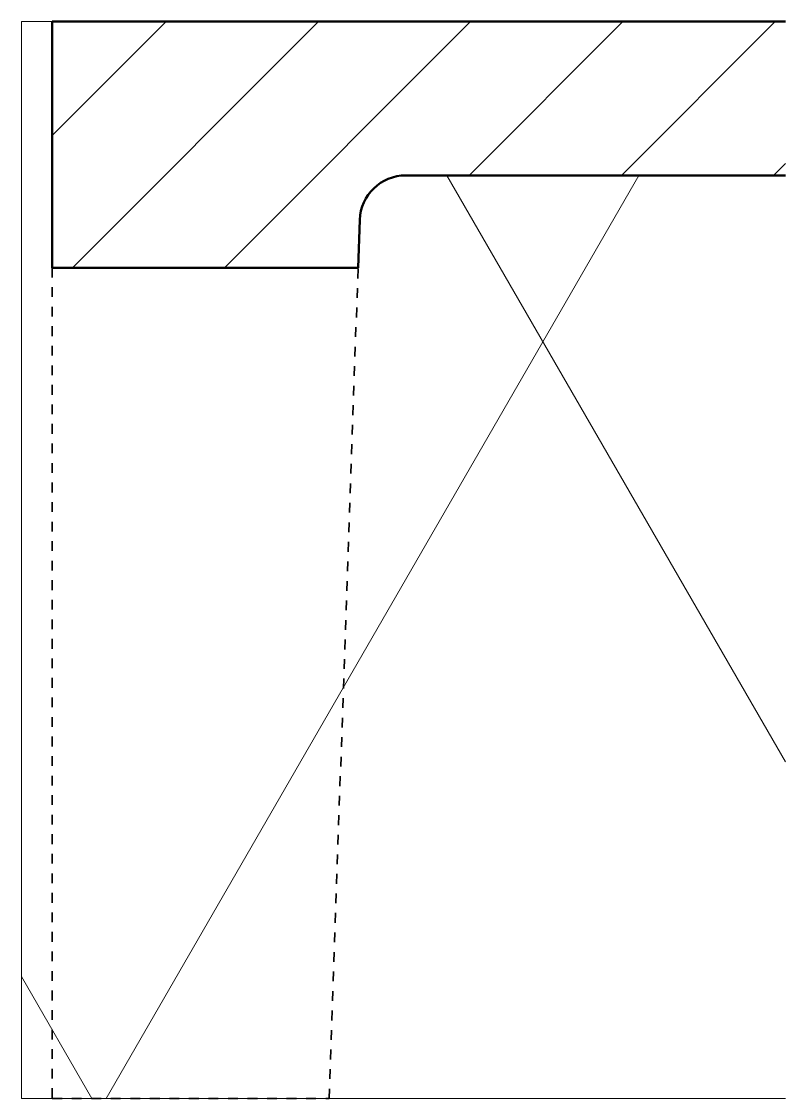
# Model space of a CAD drawing. Header units: metres. Extents: x 0 to 248, y 0 to 350.
import ezdxf

# ---------------------------------------------------------------- set-up
doc = ezdxf.new("R2010")
doc.units = ezdxf.units.M
doc.linetypes.add('Dash', pattern=[6.35, 3.175, -3.175])
doc.layers.add('A-DETL-GENF', color=92, linetype='Continuous', lineweight=18)

# ---------------------------------------------------------------- blocks, each defined once
blk = doc.blocks.new('23  ribcassettervloer - dwarssnede-4399728-00_0 Basismaterialen')
at = {"layer": 'A-DETL-GENF', "lineweight": 13}
h = blk.add_hatch(dxfattribs=at)
h.set_pattern_fill('FP_568', color=256, style=0, pattern_type=2)
h.set_pattern_definition([(60, (25, -4.16), (-216.5, 125), []), (120, (25, -4.16), (-216.5, -125), [])])
h.paths.add_polyline_path([(109.97, 0), (248.39, 0), (248.39, 300), (124.88, 299.99), (121.16, 299.48), (120.52, 299.25), (117.61, 298.02), (117.01, 297.63), (114.63, 295.79), (114.12, 295.26), (112.45, 293.18), (111.92, 292.29), (110.82, 289.81), (110.52, 288.89), (110.02, 285.53), (109.93, 284.47), (109.43, 270), (10, 270), (10, 350), (0, 350), (0, 0), (10, 0)])
h = blk.add_hatch(dxfattribs=at)
h.set_pattern_fill('FP_570', color=256, style=0, pattern_type=2)
h.set_pattern_definition([(45, (11099.317, 6254.54), (-24.74874, 24.74874), [])])
h.paths.add_polyline_path([(10, 270), (109.43, 270), (109.97, 285.52), (110.59, 289.3), (112.15, 292.8), (114.54, 295.79), (117.61, 298.08), (121.16, 299.51), (124.96, 300), (248.39, 300), (248.39, 350), (10, 350)])
for p, q in [((10, 350), (0, 350)), ((0, 350), (0, 0)), ((0, 0), (248.39, 0))]:
    blk.add_line(p, q, dxfattribs=at)
at = {"layer": 'A-DETL-GENF', "lineweight": 50}
for p, q in [((10, 350), (10, 270)), ((248.39, 350), (10, 350)), ((124.96, 300), (248.39, 300)), ((109.43, 270), (109.97, 285.52)), ((10, 270), (109.43, 270))]:
    blk.add_line(p, q, dxfattribs=at)
at = {"layer": 'A-DETL-GENF', "linetype": 'Dash', "lineweight": 35}
for p, q in [((10, 270), (10, 0)), ((100, 0), (109.42, 269.84)), ((10, 0), (100, 0))]:
    blk.add_line(p, q, dxfattribs=at)
at = {"layer": 'A-DETL-GENF', "lineweight": 50}
blk.add_arc((124.96, 285), 15, 90, 178, dxfattribs=at)
at = {"layer": 'A-DETL-GENF', "lineweight": 13}
for start, end in [(118.2131, 122.0868), (132.4414, 136.4724), (146.7508, 150.7052), (161.1862, 164.878)]:
    blk.add_arc((124.92, 285), 15, start, end, dxfattribs=at)

msp = doc.modelspace()

# ---------------------------------------------------------------- block references
msp.add_blockref('23  ribcassettervloer - dwarssnede-4399728-00_0 Basismaterialen', (0, 0))

doc.saveas('drawing.dxf')
